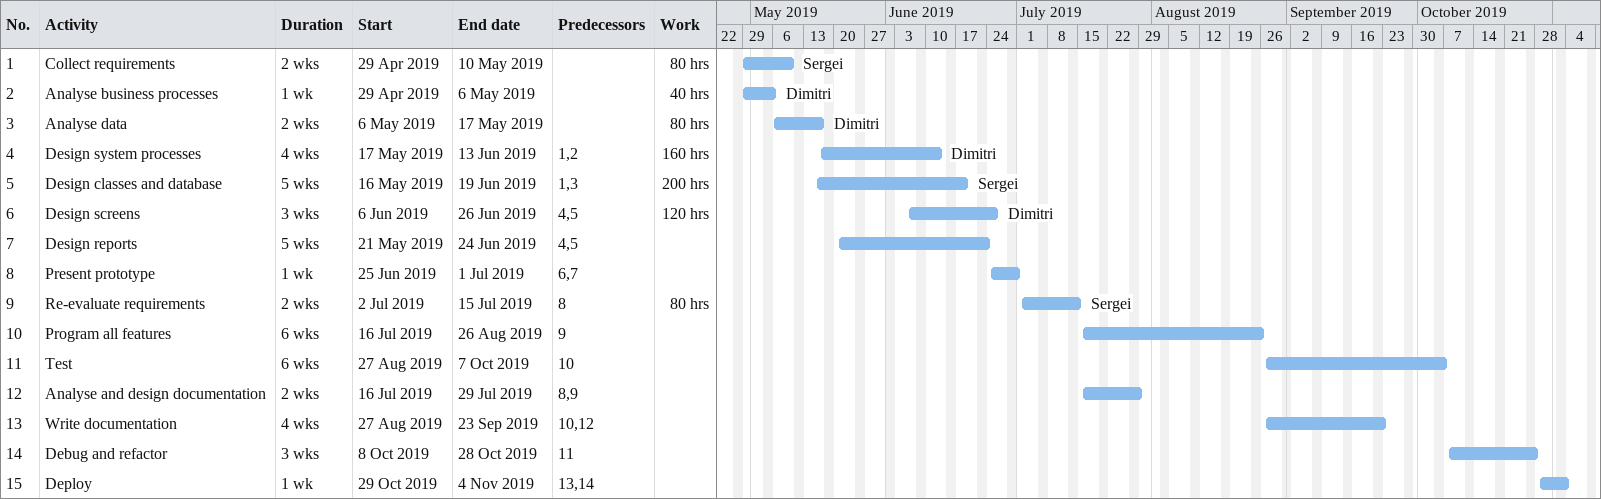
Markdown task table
| ID | Task | Duration | Start | Finish | Predecessors | Resources | Work (h) |
|---|---|---|---|---|---|---|---|
| 1 | Collect requirements | 2w | 2019-04-29 | 2019-05-10 |  | Sergei | 80 |
| 2 | Analyse business processes | 1w | 2019-04-29 | 2019-05-06 |  | Dimitri | 40 |
| 3 | Analyse data | 2w | 2019-05-06 | 2019-05-17 |  | Dimitri | 80 |
| 4 | Design system processes | 4w | 2019-05-17 | 2019-06-13 | 1, 2 | Dimitri | 160 |
| 5 | Design classes and database | 5w | 2019-05-16 | 2019-06-19 | 1, 3 | Sergei | 200 |
| 6 | Design screens | 3w | 2019-06-06 | 2019-06-26 | 4, 5 | Dimitri | 120 |
| 7 | Design reports | 5w | 2019-05-21 | 2019-06-24 | 4, 5 |  |  |
| 8 | Present prototype | 1w | 2019-06-25 | 2019-07-01 | 6, 7 |  |  |
| 9 | Re-evaluate requirements | 2w | 2019-07-02 | 2019-07-15 | 8 | Sergei | 80 |
| 10 | Program all features | 6w | 2019-07-16 | 2019-08-26 | 9 |  |  |
| 11 | Test | 6w | 2019-08-27 | 2019-10-07 | 10 |  |  |
| 12 | Analyse and design documentation | 2w | 2019-07-16 | 2019-07-29 | 8, 9 |  |  |
| 13 | Write documentation | 4w | 2019-08-27 | 2019-09-23 | 10, 12 |  |  |
| 14 | Debug and refactor | 3w | 2019-10-08 | 2019-10-28 | 11 |  |  |
| 15 | Deploy | 1w | 2019-10-29 | 2019-11-04 | 13, 14 |  |  |
